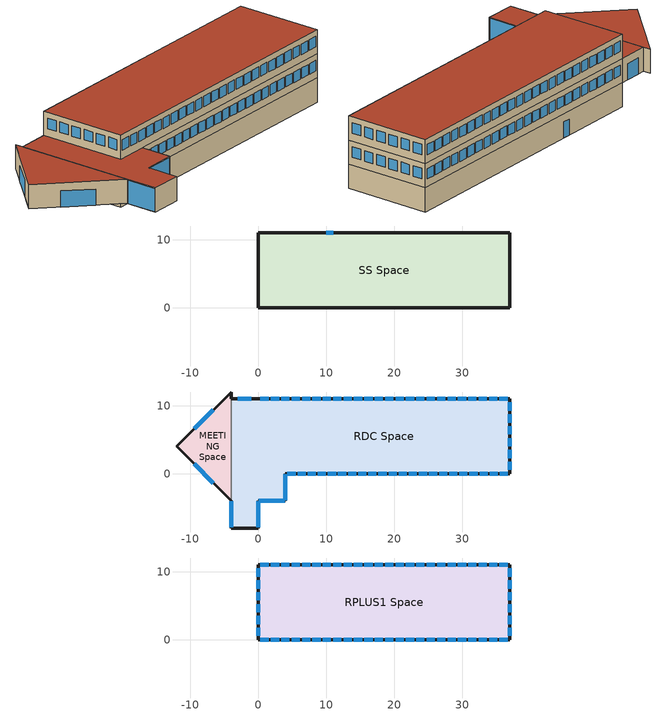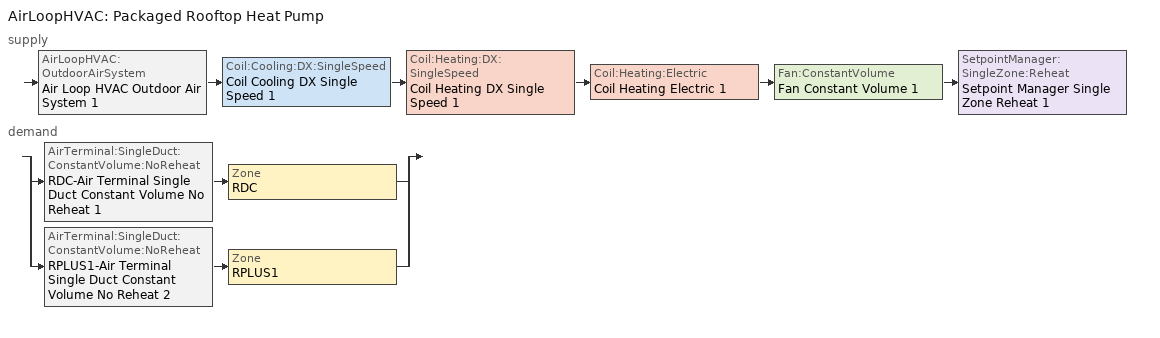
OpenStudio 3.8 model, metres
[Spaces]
SS Space
 floor ground (Generic Ground Slab): 37,11 37,0 0,0 0,11 z-3
 wall outside (wall_parpaing): 37,11 0,11 z-3:0
 wall ground (wall_parpaing): 0,11 0,0 37,0 37,11 z-3:0
 window (paroi murale simple vitrage): 11,11 10,11 z-3:-1
RDC Space
 floor to SS Space (Floor_Internal): 37,11 37,0 0,0 0,11 z0
 floor ground (Generic Ground Slab): 0,11 0,0 4,0 4,-4 0,-4 0,-8 -4,-8 -4,11 z0
 wall outside (Wall_osb): -4,-4 -4,-8 0,-8 0,-4 4,-4 4,0 37,0 37,11 0,11 -4,11 z0:3
 wall to MEETING Space (Wall_osb): -4,11 -4,-4 z0:3
 window (Fenetre_PVC_Double): 37,9.26 37,10.46 / 37,7.51 37,8.71 / 37,5.77 37,6.97 / 37,4.03 37,5.23 / 37,2.29 37,3.49 / 37,0.54 37,1.74 / 1.53,11 0.33,11 / 3.06,11 1.86,11 / 4.58,11 3.38,11 / 6.11,11 4.91,11 / 7.64,11 6.44,11 / 9.17,11 7.97,11 / 10.7,11 9.5,11 / 12.22,11 11.02,11 / 13.75,11 12.55,11 / 15.28,11 14.08,11 / 16.81,11 15.61,11 / 18.34,11 17.14,11 / 19.86,11 18.66,11 / 21.39,11 20.19,11 / 22.92,11 21.72,11 / 24.45,11 23.25,11 / 25.98,11 24.78,11 / 27.5,11 26.3,11 / 29.03,11 27.83,11 / 30.56,11 29.36,11 / 32.09,11 30.89,11 / 33.62,11 32.42,11 / 35.14,11 33.94,11 / 36.67,11 35.47,11 / 35.51,0 36.71,0 / 34.03,0 35.23,0 / 32.54,0 33.74,0 / 31.05,0 32.25,0 / 29.57,0 30.77,0 / 28.08,0 29.28,0 / 26.59,0 27.79,0 / 25.1,0 26.3,0 / 23.62,0 24.82,0 / 22.13,0 23.33,0 / 20.64,0 21.84,0 / 19.16,0 20.36,0 / 17.67,0 18.87,0 / 16.18,0 17.38,0 / 14.7,0 15.9,0 / 13.21,0 14.41,0 / 11.72,0 12.92,0 / 10.23,0 11.44,0 / 8.75,0 9.95,0 / 7.26,0 8.46,0 / 5.77,0 6.97,0 / 4.29,0 5.49,0 z1:2.3
 window (paroi murale simple vitrage): -1,11 -3,11 z0:2; -4,-4.1 -4,-7.9 / 0,-7.9 0,-4.1 / 0.1,-4 3.9,-4 / 4,-3.9 4,-0.1 z0:2.9
 roof outside (Generic Roof): 0,-8 0,-4 4,-4 4,0 0,0 0,11 -4,11 -4,-8 z3
MEETING Space
 floor ground (Generic Ground Slab): -4,12 -4,-4 -12,4 z0
 wall outside (Wall_osb): -4,11 -4,12 -12,4 -4,-4 z0:3
 window (paroi murale simple vitrage): -6.59,9.41 -9.41,6.59 / -9.41,1.41 -6.59,-1.41 z0:2
 roof outside (Generic Roof): -4,-4 -4,12 -12,4 z3
RPLUS1 Space
 floor to RDC Space (Floor_Internal): 37,11 37,0 0,0 0,11 z3
 wall outside (Wall_osb): 37,0 37,11 0,11 0,0 37,0 z3:6
 window (Fenetre_PVC_Double): 1.53,11 0.33,11 / 3.06,11 1.86,11 / 4.58,11 3.38,11 / 6.11,11 4.91,11 / 7.64,11 6.44,11 / 9.17,11 7.97,11 / 10.7,11 9.5,11 / 12.22,11 11.02,11 / 13.75,11 12.55,11 / 15.28,11 14.08,11 / 16.81,11 15.61,11 / 18.34,11 17.14,11 / 19.86,11 18.66,11 / 21.39,11 20.19,11 / 22.92,11 21.72,11 / 24.45,11 23.25,11 / 25.98,11 24.78,11 / 27.5,11 26.3,11 / 29.03,11 27.83,11 / 30.56,11 29.36,11 / 32.09,11 30.89,11 / 33.62,11 32.42,11 / 35.14,11 33.94,11 / 36.67,11 35.47,11 / 37,9.26 37,10.46 / 37,7.51 37,8.71 / 37,5.77 37,6.97 / 37,4.03 37,5.23 / 37,2.29 37,3.49 / 37,0.54 37,1.74 / 35.47,0 36.67,0 / 33.94,0 35.14,0 / 32.42,0 33.62,0 / 30.89,0 32.09,0 / 29.36,0 30.56,0 / 27.83,0 29.03,0 / 26.3,0 27.5,0 / 24.78,0 25.98,0 / 23.25,0 24.45,0 / 21.72,0 22.92,0 / 20.19,0 21.39,0 / 18.66,0 19.86,0 / 17.14,0 18.34,0 / 15.61,0 16.81,0 / 14.08,0 15.28,0 / 12.55,0 13.75,0 / 11.02,0 12.22,0 / 9.5,0 10.7,0 / 7.97,0 9.17,0 / 6.44,0 7.64,0 / 4.91,0 6.11,0 / 3.38,0 4.58,0 / 1.86,0 3.06,0 / 0.33,0 1.53,0 / 0,1.74 0,0.54 / 0,3.49 0,2.29 / 0,5.23 0,4.03 / 0,6.97 0,5.77 / 0,8.71 0,7.51 / 0,10.46 0,9.26 z4:5.3
 roof outside (Generic Roof): 37,0 37,11 0,11 0,0 z6
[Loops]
AirLoopHVAC 'Packaged Rooftop Heat Pump'
 supply: AirLoopHVAC:OutdoorAirSystem 'Air Loop HVAC Outdoor Air System 1' > Coil:Cooling:DX:SingleSpeed 'Coil Cooling DX Single Speed 1' > Coil:Heating:DX:SingleSpeed 'Coil Heating DX Single Speed 1' > Coil:Heating:Electric 'Coil Heating Electric 1' > Fan:ConstantVolume 'Fan Constant Volume 1' > SetpointManager:SingleZone:Reheat 'Setpoint Manager Single Zone Reheat 1'
 demand: split
  | AirTerminal:SingleDuct:ConstantVolume:NoReheat 'RDC-Air Terminal Single Duct Constant Volume No Reheat 1' > Zone 'RDC'
  | AirTerminal:SingleDuct:ConstantVolume:NoReheat 'RPLUS1-Air Terminal Single Duct Constant Volume No Reheat 2' > Zone 'RPLUS1'
[Site]
Clermont-Ferrand.Auvergne.AP: Latitude {deg}=45.7869; Longitude {deg}=3.1495; Time Zone {hr}=1; Elevation {m}=326
[ClimateZones]
Climate Zone Institution Name 1=ASHRAE; Climate Zone Document Name 1=ANSI/ASHRAE Standard 169; Climate Zone Document Year 1=2006; Climate Zone Institution Name 2=CEC; Climate Zone Document Name 2=California Climate Zone Descriptions; Climate Zone Document Year 2=1995
[Building]
Building 1
[SizingPeriod:DesignDay]
Sizing Period Design Day 1: Maximum Dry-Bulb Temperature {C}=-5; Day Type=WinterDesignDay; Wetbulb or DewPoint at Maximum Dry-Bulb {C}=23
[Material] Thermal Absorptance=0.9
Name | Roughness | Thickness {m} | Conductivity {W/m-K} | Density {kg/m3} | Specific Heat {J/kg-K} | Solar Absorptance | Visible Absorptance
GlassWool_Old | Rough | 0.1 | 0.05 | 18 | 840 | 0.7 | 0.7
Generic Roof Membrane | MediumRough | 0.01 | 0.16 | 1120 | 1460 | 0.65 | 0.65
Generic HW Concrete | MediumRough | 0.2 | 1.95 | 2240 | 900 | 0.8 | 0.8
Plaster_2cm | MediumRough | 0.02 | 0.7 | 900 | 1000 | 0.7 | 0.7
Concrete_200mm | MediumRough | 0.2 | 1.75 | 2300 | 900 | 0.7 | 0.7
Generic LW Concrete | MediumRough | 0.1 | 0.53 | 1280 | 840 | 0.8 | 0.8
Generic Acoustic Tile | MediumSmooth | 0.02 | 0.06 | 368 | 590 | 0.2 | 0.2
AmianteCiment_20mm | Rough | 0.02 | 0.35 | 1600 | 900 | 0.7 | 0.7
AirCavity_5cm | MediumRough | 0.05 | 0.025 | 1.2 | 1005 | 0.7 | 0.7
OSB_20mm | MediumRough | 0.02 | 0.13 | 600 | 1600 | 0.7 | 0.7
Parpaing_10cm | MediumRough | 0.1 | 0.72 | 800 | 840 | 0.7 | 0.7
Generic 50mm Insulation | MediumRough | 0.05 | 0.03 | 43 | 1210 | 0.7 | 0.7
Generic Ceiling Air Gap | Smooth | 0.1 | 0.556 | 1.28 | 1000 | 0.7 | 0.7
[WindowMaterial:Gas]
air_gap_16mm: Gas Type=Air; Thickness {m}=0.016
[WindowMaterial:Glazing] Optical Data Type=SpectralAverage; Solar Transmittance at Normal Incidence=0.75; Front Side Solar Reflectance at Normal Incidence=0.075; Back Side Solar Reflectance at Normal Incidence=0.075; Visible Transmittance at Normal Incidence=0.8; Front Side Visible Reflectance at Normal Incidence=0.075; Back Side Visible Reflectance at Normal Incidence=0.075; Infrared Transmittance at Normal Incidence=0; Front Side Infrared Hemispherical Emissivity=0.84; Back Side Infrared Hemispherical Emissivity=0.84; Conductivity {W/m-K}=1; Dirt Correction Factor for Solar and Visible Transmittance=1; Solar Diffusing=No
Name | Thickness {m}
thick_glass_for_wall | 0.02
clear_glass | 0.004
[Construction]
Generic Roof: Generic Roof Membrane, Generic 50mm Insulation, Generic LW Concrete, Generic Ceiling Air Gap, Generic Acoustic Tile
wall_parpaing: Plaster_2cm, Parpaing_10cm, AirCavity_5cm, Plaster_2cm
paroi murale simple vitrage: thick_glass_for_wall
Fenetre_PVC_Double: clear_glass, air_gap_16mm, clear_glass
Floor_Internal: Concrete_200mm
Wall_osb: OSB_20mm, GlassWool_Old, AmianteCiment_20mm
Generic Ground Slab: Generic 50mm Insulation, Generic HW Concrete
[ThermalZone] Multiplier=1; Ceiling Height {m}=3; Use Ideal Air Loads=No
Name | Volume {m3} | Thermostat
SS | 1221
RDC | 1497 | Thermostat Setpoint Dual Setpoint 1
RPLUS1 | 1221 | Thermostat Setpoint Dual Setpoint 2
MEETING | 192
[Sizing:Zone] Zone Cooling Design Supply Air Temperature Input Method=SupplyAirTemperature; Zone Cooling Design Supply Air Temperature {C}=14; Zone Cooling Design Supply Air Temperature Difference {deltaC}=11.11; Zone Heating Design Supply Air Temperature Input Method=SupplyAirTemperature; Zone Heating Design Supply Air Temperature {C}=40; Zone Heating Design Supply Air Temperature Difference {deltaC}=11.11; Zone Cooling Design Supply Air Humidity Ratio {kg-H2O/kg-air}=0.0085; Zone Heating Design Supply Air Humidity Ratio {kg-H2O/kg-air}=0.008; Cooling Design Air Flow Method=DesignDay; Heating Design Air Flow Method=DesignDay; Account for Dedicated Outdoor Air System=No; Dedicated Outdoor Air System Control Strategy=NeutralSupplyAir; Dedicated Outdoor Air Low Setpoint Temperature for Design {C}=autosize; Dedicated Outdoor Air High Setpoint Temperature for Design {C}=autosize; Zone Load Sizing Method=Sensible Load Only No Latent Load; Zone Latent Cooling Design Supply Air Humidity Ratio Input Method=HumidityRatioDifference; Zone Cooling Design Supply Air Humidity Ratio Difference {kgWater/kgDryAir}=0.005; Zone Latent Heating Design Supply Air Humidity Ratio Input Method=HumidityRatioDifference; Zone Humidification Design Supply Air Humidity Ratio Difference {kgWater/kgDryAir}=0.005
SS; RDC; RPLUS1; MEETING
[Zone equipment]
RDC: RDC-Air Terminal Single Duct Constant Volume No Reheat 1
RPLUS1: RPLUS1-Air Terminal Single Duct Constant Volume No Reheat 2
[Space] Part of Total Floor Area=Yes
Name | Thermal Zone
SS Space | SS
RDC Space | RDC
RPLUS1 Space | RPLUS1
MEETING Space | MEETING
[AirLoopHVAC]
Packaged Rooftop Heat Pump: Availability Schedule=Always On Discrete; Design Supply Air Flow Rate {m3/s}=autosize; Design Return Air Flow Fraction of Supply Air Flow=1
[Sizing:System]
Packaged Rooftop Heat Pump: Type of Load to Size On=Sensible; Design Outdoor Air Flow Rate {m3/s}=Autosize; Central Heating Maximum System Air Flow Ratio=1; Preheat Design Temperature {C}=7; Preheat Design Humidity Ratio {kg-H2O/kg-Air}=0.008; Precool Design Temperature {C}=12.8; Precool Design Humidity Ratio {kg-H2O/kg-Air}=0.008; Central Cooling Design Supply Air Temperature {C}=12.8; Central Heating Design Supply Air Temperature {C}=40; Sizing Option=NonCoincident; 100% Outdoor Air in Cooling=No; 100% Outdoor Air in Heating=No; Central Cooling Design Supply Air Humidity Ratio {kg-H2O/kg-Air}=0.0085; Central Heating Design Supply Air Humidity Ratio {kg-H2O/kg-Air}=0.008; Cooling Design Air Flow Method=DesignDay; Cooling Design Air Flow Rate {m3/s}=0; Heating Design Air Flow Method=DesignDay; Heating Design Air Flow Rate {m3/s}=0; System Outdoor Air Method=ZoneSum; Zone Maximum Outdoor Air Fraction=1; Cooling Supply Air Flow Rate Per Floor Area {m3/s-m2}=0.00996765; Cooling Fraction of Autosized Cooling Supply Air Flow Rate=1; Cooling Supply Air Flow Rate Per Unit Cooling Capacity {m3/s-W}=3.94755e-05; Heating Supply Air Flow Rate Per Floor Area {m3/s-m2}=0.00996765; Heating Fraction of Autosized Heating Supply Air Flow Rate=1; Heating Fraction of Autosized Cooling Supply Air Flow Rate=1; Heating Supply Air Flow Rate Per Unit Heating Capacity {m3/s-W}=3.15882e-05; Cooling Design Capacity Method=CoolingDesignCapacity; Cooling Design Capacity {W}=autosize; Cooling Design Capacity Per Floor Area {W/m2}=234.7; Fraction of Autosized Cooling Design Capacity=1; Heating Design Capacity Method=HeatingDesignCapacity; Heating Design Capacity {W}=autosize; Heating Design Capacity Per Floor Area {W/m2}=157; Fraction of Autosized Heating Design Capacity=1; Central Cooling Capacity Control Method=OnOff; Occupant Diversity=autosize
[Fan:ConstantVolume]
Fan Constant Volume 1: Availability Schedule=Always On Discrete; Pressure Rise {Pa}=500; Maximum Flow Rate {m3/s}=AutoSize
[Coil:Cooling:DX:SingleSpeed]
Coil Cooling DX Single Speed 1: Availability Schedule=Always On Discrete; Rated Total Cooling Capacity {W}=autosize; Rated Sensible Heat Ratio=autosize; Rated COP {W/W}=3; Rated Air Flow Rate {m3/s}=autosize; Rated Evaporator Fan Power Per Volume Flow Rate 2017 {W/(m3/s)}=773.3; Rated Evaporator Fan Power Per Volume Flow Rate 2023 {W/(m3/s)}=934.4; Total Cooling Capacity Function of Temperature Curve=Curve Biquadratic 1; Total Cooling Capacity Function of Flow Fraction Curve=Curve Quadratic 1; Energy Input Ratio Function of Temperature Curve=Curve Biquadratic 2; Energy Input Ratio Function of Flow Fraction Curve=Curve Quadratic 2; Part Load Fraction Correlation Curve=Curve Quadratic 3; Minimum Outdoor Dry-Bulb Temperature for Compressor Operation {C}=-25; Nominal Time for Condensate Removal to Begin {s}=0; Ratio of Initial Moisture Evaporation Rate and Steady State Latent Capacity=0; Maximum Cycling Rate {cycles/hr}=0; Latent Capacity Time Constant {s}=0; Condenser Type=AirCooled; Evaporative Condenser Effectiveness=0.9; Evaporative Condenser Air Flow Rate {m3/s}=autosize; Evaporative Condenser Pump Rated Power Consumption {W}=autosize; Crankcase Heater Capacity {W}=0; Maximum Outdoor Dry-Bulb Temperature for Crankcase Heater Operation {C}=10; Basin Heater Capacity {W/K}=0; Basin Heater Setpoint Temperature {C}=2
[Coil:Heating:DX:SingleSpeed]
Coil Heating DX Single Speed 1: Availability Schedule=Always On Discrete; Rated Total Heating Capacity {W}=Autosize; Rated COP {W/W}=5; Rated Air Flow Rate {m3/s}=Autosize; Rated Supply Fan Power Per Volume Flow Rate 2017 {W/(m3/s)}=773.3; Rated Supply Fan Power Per Volume Flow Rate 2023 {W/(m3/s)}=934.4; Total Heating Capacity Function of Temperature Curve=Curve Cubic 1; Total Heating Capacity Function of Flow Fraction Curve=Curve Cubic 2; Energy Input Ratio Function of Temperature Curve=Curve Cubic 3; Energy Input Ratio Function of Flow Fraction Curve=Curve Quadratic 4; Part Load Fraction Correlation Curve=Curve Quadratic 5; Defrost Strategy=Resistive; Defrost Control=Timed; Defrost Time Period Fraction=0.166667; Resistive Defrost Heater Capacity {W}=2000
[Coil:Heating:Electric]
Coil Heating Electric 1: Availability Schedule=Always On Discrete
[Controller:OutdoorAir]
Controller Outdoor Air 1: Minimum Outdoor Air Flow Rate {m3/s}=0; Maximum Outdoor Air Flow Rate {m3/s}=Autosize; Economizer Control Type=NoEconomizer; Economizer Control Action Type=ModulateFlow; Economizer Maximum Limit Dry-Bulb Temperature {C}=28; Economizer Maximum Limit Enthalpy {J/kg}=64000; Economizer Minimum Limit Dry-Bulb Temperature {C}=-100; Lockout Type=NoLockout; Minimum Limit Type=FixedMinimum; Controller Mechanical Ventilation=Controller Mechanical Ventilation 1; High Humidity Control=No; Heat Recovery Bypass Control Type=BypassWhenWithinEconomizerLimits; Economizer Operation Staging=InterlockedWithMechanicalCooling
[Controller:MechanicalVentilation]
Controller Mechanical Ventilation 1: Availability Schedule=Always On Discrete
[AirLoopHVAC:OutdoorAirSystem]
Air Loop HVAC Outdoor Air System 1: Controller=Controller Outdoor Air 1
[AirTerminal:SingleDuct:ConstantVolume:NoReheat] Availability Schedule=Always On Discrete; Maximum Air Flow Rate {m3/s}=AutoSize
RDC-Air Terminal Single Duct Constant Volume No Reheat 1; RPLUS1-Air Terminal Single Duct Constant Volume No Reheat 2
[SetpointManager:SingleZone:Reheat]
Setpoint Manager Single Zone Reheat 1: Minimum Supply Air Temperature {C}=-99; Maximum Supply Air Temperature {C}=99; Control Zone=RDC
[ThermostatSetpoint:DualSetpoint] Heating Setpoint Temperature Schedule=heating schedule
Thermostat Setpoint Dual Setpoint 1; Thermostat Setpoint Dual Setpoint 2
[Schedule:Constant]
Always On Discrete: Value=1
[Schedule:Ruleset]
heating schedule: Default Day Schedule=Schedule Day 1; Summer Design Day Schedule=heating day 3; Winter Design Day Schedule=heating day 4; Holiday Schedule=heating day 2; Custom Day 1 Schedule=heating day 5; Custom Day 2 Schedule=heating day 6
[Schedule:Day]
Schedule Day 1: 24, 0, 0
off day (weekend) 1: No, 24, 0, 5
heating day 1; heating day 2; heating day 3; heating day 4; heating day 5; heating day 6: No, 7, 0, 5, 17, 0, 20, 24, 0, 5
[Schedule:Rule] Schedule Ruleset=heating schedule; Date Specification Type=DateRange; Start Month=1; Start Day=1; End Month=12; End Day=31
Name | Rule Order | Day Schedule | Apply Sunday | Apply Saturday | Apply Monday | Apply Tuesday | Apply Wednesday | Apply Thursday | Apply Friday
heating schedule_Week 1 | 1 | off day (weekend) 1 | Yes | Yes
heating schedule_Week 2 | 0 | heating day 1 |  |  | Yes | Yes | Yes | Yes | Yes
[Curve:Biquadratic] Minimum Value of x=17; Maximum Value of x=22; Minimum Value of y=13; Maximum Value of y=46
Name | Coefficient1 Constant | Coefficient2 x | Coefficient3 x**2 | Coefficient4 y | Coefficient5 y**2 | Coefficient6 x*y
Curve Biquadratic 1 | 0.942588 | 0.00954335 | 0.00068377 | -0.0110427 | 5.249e-06 | -9.72e-06
Curve Biquadratic 2 | 0.342414 | 0.034885 | -0.0006237 | 0.00497722 | 0.000437951 | -0.000728028
[Curve:Quadratic]
Name | Coefficient1 Constant | Coefficient2 x | Coefficient3 x**2 | Minimum Value of x | Maximum Value of x
Curve Quadratic 1 | 0.8 | 0.2 | 0 | 0.5 | 1.5
Curve Quadratic 2 | 1.1552 | -0.1808 | 0.0256 | 0.5 | 1.5
Curve Quadratic 3 | 0.85 | 0.15 | 0 | 0 | 1
Curve Quadratic 4 | 1.3824 | -0.4336 | 0.0512 | 0 | 1
Curve Quadratic 5 | 0.75 | 0.25 | 0 | 0 | 1
[Curve:Cubic]
Name | Coefficient1 Constant | Coefficient2 x | Coefficient3 x**2 | Coefficient4 x**3 | Minimum Value of x | Maximum Value of x
Curve Cubic 1 | 0.758746 | 0.027626 | 0.000148716 | 3.4992e-06 | -20 | 20
Curve Cubic 2 | 0.84 | 0.16 | 0 | 0 | 0.5 | 1.5
Curve Cubic 3 | 1.19248 | -0.0300438 | 0.00103745 | -2.3328e-05 | -20 | 20
